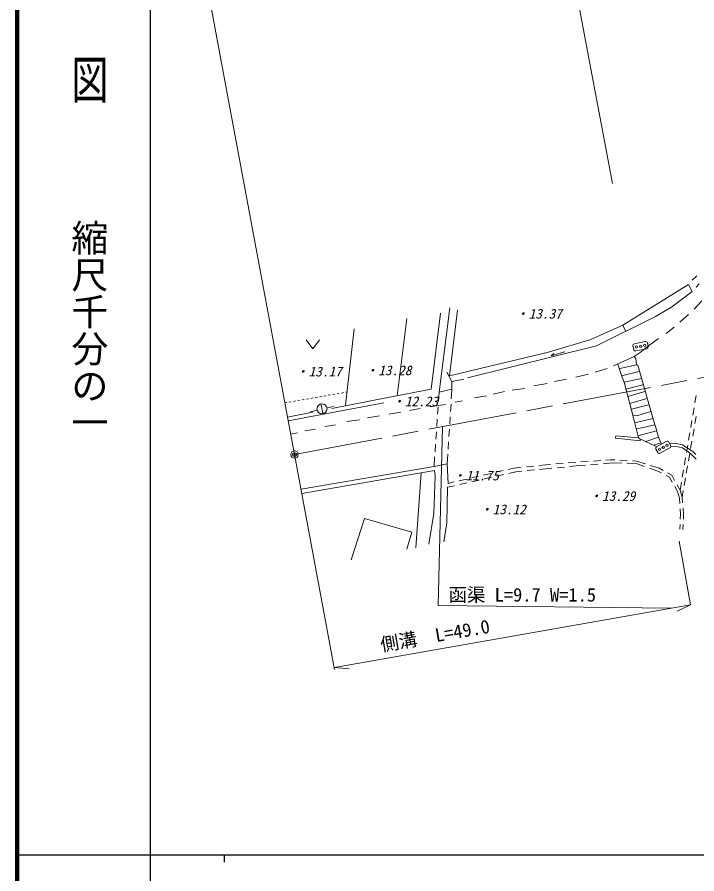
# Model space of a CAD drawing. Units: millimetres, scale not verified. Extents: x 40000 to 680000, y 20000 to 380000.
# Drawn here: x 40000 to 131961, y 202409 to 318370 of the extents above; entities that cross this region are included whole.
import ezdxf
from ezdxf.enums import TextEntityAlignment as Align

# ---------------------------------------------------------------- set-up
doc = ezdxf.new("R2010")
doc.units = ezdxf.units.MM
doc.header["$LTSCALE"] = 1000
doc.header["$PDMODE"] = 32
doc.header["$PDSIZE"] = 500
doc.linetypes.add('CHAIN', pattern=[18.5, 12, -1.5, 3.5, -1.5])
for name, color, linetype, lineweight in [('M-BGD', 7, 'Continuous', 13), ('M-BMK', 2, 'CHAIN', 13), ('M-BMK-SRVR', 3, 'Continuous', 13), ('M-STR-HTXT', 7, 'Continuous', 13), ('M-TTL', 2, 'Continuous', 140), ('M-TTL-BAND', 7, 'Continuous', 25)]:
    doc.layers.add(name, color=color, linetype=linetype, lineweight=lineweight)
doc.layers.add('M-OTRS', color=6, linetype='Continuous')
doc.styles.add('@ＭＳ ゴシック', font='')
doc.styles.add('ＭＳ ゴシック', font='')
doc.styles.get('@ＭＳ ゴシック').set_extended_font_data('@MS Gothic')
doc.styles.get('ＭＳ ゴシック').set_extended_font_data('MS Gothic')

msp = doc.modelspace()

# ---------------------------------------------------------------- linework, layer by layer
at = {"layer": 'M-BGD'}
for p, q in [((131937, 283351), (131344, 282759)), ((130836, 282166), (121946, 276663)), ((131344, 281235), (130836, 282166)), ((132276, 282251), (131852, 281827)), ((128550, 279118), (131344, 281235)), ((132614, 279965), (131598, 278864)), ((97082, 267630), (98531, 279040)), ((99594, 278695), (98494, 269805)), ((126349, 277848), (128550, 279118)), ((91420, 267105), (92710, 277584)), ((96000, 268016), (97265, 278295)), ((118390, 273869), (126349, 277848)), ((130836, 278102), (129651, 277086)), ((84443, 265841), (85575, 276189)), ((121946, 276663), (117628, 274715)), ((121946, 276663), (122370, 275816)), ((128889, 276409), (127788, 275562)), ((126772, 274885), (125418, 273869)), ((79119, 274687), (80019, 273487)), ((80019, 273487), (80919, 274687)), ((100949, 269551), (118390, 273869)), ((117628, 274715), (111871, 273022)), ((123315, 273871), (123416, 273381)), ((124978, 274469), (123509, 274166)), ((125418, 273869), (124302, 272982)), ((125375, 273785), (125273, 274275)), ((98494, 269805), (111871, 273022)), ((124302, 272982), (123470, 272429)), ((123711, 273187), (125180, 273490)), ((123470, 272429), (120676, 271159)), ((121269, 271413), (121862, 269635)), ((123470, 272429), (123724, 272175)), ((123724, 272175), (123809, 271329)), ((98155, 270313), (98832, 269043)), ((119830, 270821), (118221, 270313)), ((121523, 270821), (123809, 271329)), ((124148, 270397), (121777, 269805)), ((123809, 271329), (123978, 271244)), ((123978, 271244), (126264, 263201)), ((98832, 269043), (98825, 267993)), ((100441, 269381), (98832, 269043)), ((114326, 269381), (112718, 269043)), ((117290, 270059), (115596, 269635)), ((121862, 269635), (122116, 268958)), ((124486, 269466), (122116, 268958)), ((96000, 268016), (89942, 266841)), ((98825, 267993), (97082, 267630)), ((98743, 266687), (98825, 267993)), ((108654, 268111), (106960, 267857)), ((111702, 268789), (109924, 268450)), ((122116, 268958), (123386, 264132)), ((124656, 268619), (122370, 268027)), ((79143, 266670), (79439, 266721)), ((79734, 266773), (80030, 266824)), ((80326, 266875), (80621, 266927)), ((80917, 266978), (81212, 267029)), ((81508, 267081), (81803, 267132)), ((82099, 267183), (82395, 267235)), ((89942, 266841), (82576, 265402)), ((82690, 267286), (82986, 267337)), ((83281, 267389), (83577, 267440)), ((83872, 267491), (84168, 267543)), ((84464, 267594), (84680, 267632)), ((97082, 267630), (96994, 266335)), ((103489, 267095), (101880, 266841)), ((105944, 267688), (104420, 267349)), ((124910, 267688), (122624, 267011)), ((122866, 266073), (125248, 266757)), ((131870, 267146), (131701, 266161)), ((76267, 266170), (76483, 266208)), ((89604, 266164), (76650, 263709)), ((76779, 266259), (77074, 266310)), ((77370, 266362), (77665, 266413)), ((77961, 266464), (78257, 266516)), ((78552, 266567), (78848, 266618)), ((81398, 264694), (81094, 266026)), ((82808, 265676), (81917, 265474)), ((95869, 265656), (96123, 265656)), ((96123, 265656), (97964, 265957)), ((96947, 265637), (96879, 264639)), ((98637, 264991), (98699, 265989)), ((100272, 266418), (99256, 266249)), ((125079, 265825), (123132, 265317)), ((125502, 265910), (125079, 265825)), ((79952, 264894), (76565, 264217)), ((80572, 265171), (79680, 264969)), ((91890, 264894), (90281, 264640)), ((94514, 265402), (93075, 265148)), ((123978, 264471), (123386, 264386)), ((123978, 264471), (125756, 264979)), ((131584, 265471), (131415, 264485)), ((86302, 263878), (84608, 263624)), ((89011, 264386), (87402, 264132)), ((96832, 263941), (96764, 262943)), ((98530, 263294), (98593, 264292)), ((123386, 264132), (124063, 261423)), ((123555, 263455), (126010, 264047)), ((131298, 263795), (131129, 262809)), ((131865, 264331), (131695, 263346)), ((77920, 262100), (76988, 261931)), ((80375, 262608), (78936, 262354)), ((83084, 263201), (81645, 262947)), ((96717, 262245), (96650, 261247)), ((98423, 261597), (98486, 262596)), ((124292, 262732), (123784, 262648)), ((126518, 262354), (123995, 261697)), ((124292, 262732), (126264, 263201)), ((126264, 263201), (126349, 262947)), ((126349, 262947), (126772, 261507)), ((131011, 262119), (130843, 261133)), ((131576, 262656), (131405, 261671)), ((124063, 261423), (120995, 261712)), ((124148, 261338), (124063, 261423)), ((124063, 261423), (124148, 261338)), ((124148, 261338), (126434, 260237)), ((125055, 260917), (126772, 261507)), ((127830, 260949), (126516, 260225)), ((126772, 261507), (127111, 260661)), ((131286, 260981), (131116, 259996)), ((96602, 260548), (96535, 259551)), ((98316, 259901), (98379, 260899)), ((127068, 260761), (126121, 260417)), ((126418, 259886), (126659, 259448)), ((126999, 259349), (128312, 260073)), ((127192, 260027), (127414, 260149)), ((128411, 260413), (128170, 260851)), ((128246, 260714), (129167, 260660)), ((128425, 260293), (129213, 260262)), ((129167, 260660), (130040, 260496)), ((129213, 260262), (130009, 260075)), ((130009, 260075), (131109, 259294)), ((130040, 260496), (131421, 259560)), ((130725, 260443), (130557, 259458)), ((96488, 258852), (96400, 257557)), ((98190, 257897), (98273, 259202)), ((130439, 258768), (130271, 257782)), ((130996, 259306), (130826, 258320)), ((131109, 259294), (131881, 258526)), ((131421, 259560), (131830, 259160)), ((96400, 257557), (78428, 254480)), ((96400, 257557), (98190, 257897)), ((98190, 257897), (98300, 255259)), ((107252, 257339), (108205, 257439)), ((108901, 257511), (109896, 257615)), ((110592, 257688), (111544, 257787)), ((111544, 257787), (112176, 257837)), ((112874, 257891), (113871, 257969)), ((113059, 257384), (114055, 257478)), ((114569, 258024), (115566, 258102)), ((114752, 257544), (115611, 257624)), ((115611, 257624), (116881, 257728)), ((116264, 258157), (117261, 258235)), ((117578, 257785), (118575, 257867)), ((117959, 258289), (118956, 258367)), ((119273, 257924), (120543, 258028)), ((119653, 258422), (120286, 258472)), ((120286, 258472), (120851, 258442)), ((120543, 258028), (121790, 258001)), ((121550, 258406), (122549, 258353)), ((122490, 257985), (123738, 257958)), ((123248, 258317), (123814, 258287)), ((123738, 257958), (124882, 257556)), ((123814, 258287), (124995, 257907)), ((125661, 257693), (126842, 257313)), ((130707, 257631), (130536, 256645)), ((78512, 253887), (96462, 257020)), ((94684, 256681), (93922, 246521)), ((96462, 257020), (96546, 256258)), ((103117, 256379), (104091, 256605)), ((104773, 256763), (105747, 256990)), ((104847, 256237), (105822, 256459)), ((106429, 257148), (107252, 257339)), ((106505, 256614), (107457, 256831)), ((107457, 256831), (108286, 256914)), ((108982, 256985), (109977, 257085)), ((110674, 257155), (111503, 257238)), ((111503, 257238), (112362, 257319)), ((125542, 257324), (126687, 256922)), ((126687, 256922), (127166, 256672)), ((126842, 257313), (127391, 257009)), ((127787, 256348), (128266, 256097)), ((128004, 256670), (128553, 256365)), ((128553, 256365), (128948, 255656)), ((130153, 257092), (129985, 256106)), ((96546, 256258), (96377, 251178)), ((98300, 255259), (99124, 255451)), ((99805, 255609), (100779, 255835)), ((99874, 255106), (100849, 255328)), ((101461, 255994), (102435, 256220)), ((101532, 255483), (102507, 255705)), ((103190, 255860), (104165, 256082)), ((128266, 256097), (128624, 255447)), ((129867, 255416), (129683, 254335)), ((130417, 255955), (130247, 254970)), ((98240, 254734), (98155, 249908)), ((98240, 254734), (99192, 254951)), ((128962, 254834), (129320, 254184)), ((129288, 255044), (129683, 254335)), ((129320, 254184), (129610, 253281)), ((129683, 254335), (129975, 253399)), ((130128, 254280), (129975, 253399)), ((129610, 253281), (129655, 252518)), ((129975, 253399), (130040, 252607)), ((129696, 251819), (129741, 251056)), ((130097, 251909), (130162, 251117)), ((86979, 250501), (85201, 244913)), ((93414, 248638), (86979, 250501)), ((96377, 251178), (95700, 247029)), ((129741, 251056), (129719, 250403)), ((130162, 251117), (130136, 250408)), ((98155, 249908), (97732, 247368)), ((129696, 249703), (129675, 249051)), ((130110, 249708), (130084, 248999)), ((92736, 246352), (93414, 248638))]:
    msp.add_line(p, q, dxfattribs=at)
for points in [[(114093, 273063), (114035, 273052), (112236, 272543), (112616, 272829)], [(120995, 261712), (120967, 261371), (124300, 261028), (124306, 261262)]]:
    msp.add_lwpolyline(points, dxfattribs=at)
for centre, radius in [((123782, 273712), 150), ((124345, 273828), 150), ((124908, 273944), 150), ((81244, 265359), 683), ((126911, 259872), 150), ((127414, 260149), 150), ((127918, 260427), 150)]:
    msp.add_circle(centre, radius, dxfattribs=at)
for centre, start, end in [((123560, 273921), 101.66916, 191.66916), ((125029, 274225), 11.66916, 101.66916), ((125130, 273735), 281.66916, 11.66916), ((123661, 273431), 191.66916, 281.66916), ((127951, 260730), 28.84819, 118.84819), ((126637, 260006), 118.84819, 208.84819), ((128192, 260292), 298.84819, 28.84819), ((126878, 259568), 208.84819, 298.84819)]:
    msp.add_arc(centre, 250, start, end, dxfattribs=at)
at = {"layer": 'M-BMK'}
msp.add_line((77532, 259162), (143888, 271688), dxfattribs=at)
at = {"layer": 'M-BMK-SRVR'}
for p, q in [((65897, 321536), (77532, 259162)), ((77532, 259162), (82957, 230077))]:
    msp.add_line(p, q, dxfattribs=at)
msp.add_circle((77532, 259162), 500, dxfattribs=at)
msp.add_point((77532, 259162), dxfattribs=at)
at = {"layer": 'M-OTRS'}
msp.add_point((77532, 259162), dxfattribs=at)
at = {"layer": 'M-STR-HTXT'}
for p, q in [((114072, 330341), (120533, 295841)), ((97562, 262947), (96970, 238732)), ((129566, 247453), (131090, 238817)), ((82915, 230350), (131090, 238817)), ((96970, 238732), (128466, 238393)), ((131090, 238817), (129277, 237972)), ((82915, 230350), (84907, 230175))]:
    msp.add_line(p, q, dxfattribs=at)
at = {"layer": 'M-TTL'}
msp.add_line((40000, 380000), (40000, 20000), dxfattribs=at)
at = {"layer": 'M-TTL-BAND'}
for p, q in [((58000, 370000), (58000, 20000)), ((40000, 205000), (579000, 205000)), ((68000, 205000), (68000, 204000))]:
    msp.add_line(p, q, dxfattribs=at)

# ---------------------------------------------------------------- texts
at = {"layer": 'M-BGD', "style": 'ＭＳ ゴシック', "oblique": 15}
for s, p in [('・13.37', (107404, 277163)), ('・13.17', (77629, 269339)), ('・13.28', (87053, 269501)), ('・12.23', (90659, 265307)), ('・11.75', (98885, 255268)), ('・13.29', (117328, 252494)), ('・13.12', (102527, 250680))]:
    msp.add_text(s, height=1320, dxfattribs=at).set_placement(p, align=Align.BOTTOM_LEFT)
at = {"layer": 'M-STR-HTXT', "style": 'ＭＳ ゴシック'}
msp.add_text('函渠 L=9.7 W=1.5', height=1833, dxfattribs=at).set_placement((98357, 238717), align=Align.BOTTOM_LEFT)
msp.add_text('側溝\u3000L=49.0', height=1833, rotation=9.864, dxfattribs=at).set_placement((89409, 231953), align=Align.BOTTOM_LEFT)
at = {"layer": 'M-TTL-BAND', "style": '@ＭＳ ゴシック', "width": 1.4}
msp.add_text('平  面  図', height=3666, rotation=270, dxfattribs=at).set_placement((49777, 306475), align=Align.MIDDLE_RIGHT)
at = {"layer": 'M-TTL-BAND', "style": '@ＭＳ ゴシック'}
msp.add_text('縮尺千分の一', height=3666, rotation=270, dxfattribs=at).set_placement((49777, 261030), align=Align.MIDDLE_RIGHT)

doc.saveas('drawing.dxf')
